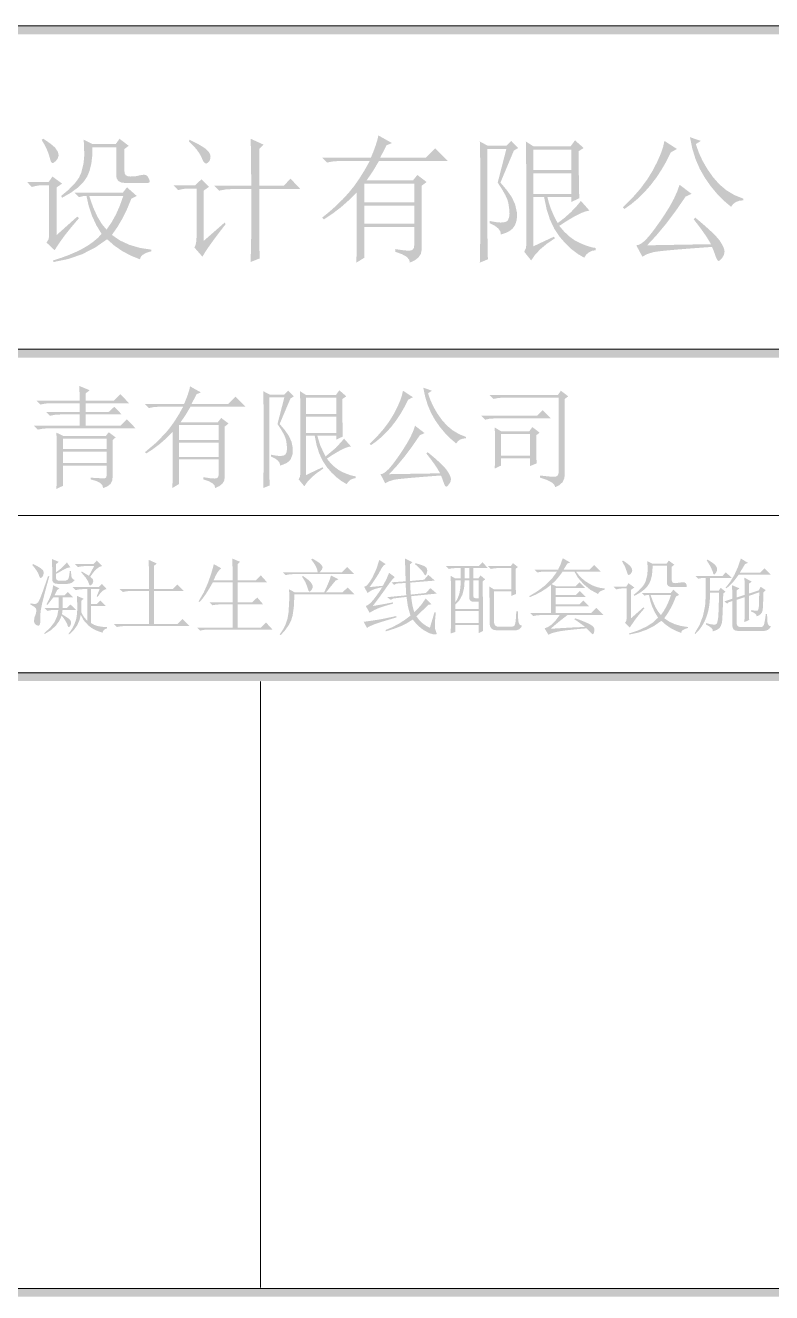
# Model space of a CAD drawing. Header units: millimetres. Extents: x 0 to 383, y 25 to 284.
# Drawn here: x 51.75 to 80.27, y 235.45 to 283.89 of the extents above; entities that cross this region are included whole.
import ezdxf

# ---------------------------------------------------------------- set-up
doc = ezdxf.new("R2010")
doc.units = ezdxf.units.MM

msp = doc.modelspace()

# ---------------------------------------------------------------- hatches: boundary and pattern name
h = msp.add_hatch(color=0)
h.dxf.hatch_style = 2
h.paths.add_polyline_path([(0, 283.548226), (383.109611, 283.548226), (383.109611, 283.886892), (0, 283.886892)])
h = msp.add_hatch(color=0)
h.paths.add_polyline_path([(52.368538, 279.513771), (52.429172, 279.552356), (52.582134, 279.453051), (52.710292, 279.361498), (52.813645, 279.277179), (52.892193, 279.199578), (52.990722, 279.054884), (53.018972, 278.918458), (52.98521, 278.798569), (52.914241, 278.703484), (52.838449, 278.641473), (52.803998, 278.620802), (52.76481, 278.633377), (52.730273, 278.671789), (52.700904, 278.737074), (52.677219, 278.830264), (52.633638, 278.97892), (52.568354, 279.143079), (52.480332, 279.321707)])
h.paths.add_polyline_path([(52.947314, 275.87575), (53.73004, 276.575793), (53.796186, 276.51516), (53.491639, 276.158937), (53.24497, 275.848189), (53.042399, 275.563624), (52.864632, 275.291462), (52.555951, 275.583606), (52.638634, 275.719343), (52.65517, 275.87575), (52.65517, 277.777443), (52.390587, 277.777443), (52.208686, 277.760906), (51.993712, 277.711297), (51.811811, 277.89871), (52.638634, 277.89871), (52.78195, 278.108172), (53.151264, 277.838076), (52.947314, 277.69476)])
h.paths.add_polyline_path([(54.187549, 277.364031), (54.33431, 276.942438), (54.493473, 276.587507), (54.665039, 276.299755), (54.849007, 276.0797), (55.034956, 276.345489), (55.203852, 276.647451), (55.355178, 276.986621), (55.488417, 277.364031)])
h.paths.add_polyline_path([(53.630821, 277.485299), (55.466368, 277.485299), (55.631733, 277.69476), (56.006559, 277.364031), (55.797097, 277.2593), (55.632766, 276.862511), (55.453966, 276.499312), (55.260696, 276.17022), (55.052957, 275.87575), (55.371111, 275.660776), (55.729573, 275.495411), (56.12731, 275.379656), (56.563286, 275.31351), (56.563286, 275.252877), (56.380524, 275.196119), (56.246338, 275.125408), (56.161761, 275.041262), (56.127826, 274.944196), (55.776427, 275.084842), (55.449832, 275.259078), (55.148041, 275.46742), (54.871056, 275.710385), (54.414236, 275.392145), (53.920209, 275.140567), (53.388975, 274.956168), (52.820535, 274.839465), (52.803998, 274.900099), (53.122336, 275.002461), (53.415933, 275.111283), (53.684855, 275.226823), (53.929166, 275.349339), (54.148931, 275.47909), (54.344214, 275.616334), (54.51508, 275.76133), (54.661594, 275.914335), (54.461089, 276.243945), (54.297792, 276.595775), (54.171701, 276.969309), (54.082818, 277.364031), (53.978087, 277.364031), (53.796186, 277.319934)])
h.paths.add_polyline_path([(55.532514, 278.312122), (55.546122, 278.222118), (55.587635, 278.15847), (55.658088, 278.12066), (55.758512, 278.108172), (55.978309, 278.121952), (56.193972, 278.168806), (56.276827, 278.176902), (56.344178, 278.167428), (56.397061, 278.13935), (56.436507, 278.091635), (56.486116, 277.991728), (56.502653, 277.920759), (56.487494, 277.882863), (56.447531, 277.865637), (56.394821, 277.86245), (56.286301, 277.860814), (56.12197, 277.860211), (55.901828, 277.860125), (55.571099, 277.860125), (55.409782, 277.880796), (55.297558, 277.942807), (55.23391, 278.04616), (55.218321, 278.190854), (55.218321, 279.221627), (54.308816, 279.221627), (54.302529, 278.887797), (54.266786, 278.589107), (54.201071, 278.325557), (54.104866, 278.097148), (53.958967, 277.886222), (53.752089, 277.683047), (53.483199, 277.487107), (53.151264, 277.297885), (53.112679, 277.364031), (53.40844, 277.612078), (53.634955, 277.843589), (53.793257, 278.058562), (53.88438, 278.257), (53.971197, 278.615979), (54.000135, 278.929483), (53.978087, 279.513771), (54.308816, 279.348406), (55.201785, 279.348406), (55.345101, 279.552356), (55.697878, 279.28226), (55.532514, 279.160993)])
h = msp.add_hatch(color=0)
h.paths.add_polyline_path([(57.997108, 279.447625), (58.019156, 279.513771), (58.228963, 279.411365), (58.403629, 279.318778), (58.543155, 279.235493), (58.647542, 279.160993), (58.723937, 279.08744), (58.779144, 279.014921), (58.812648, 278.942402), (58.823931, 278.868849), (58.804638, 278.744137), (58.752273, 278.664899), (58.69095, 278.618046), (58.658566, 278.604266), (58.60999, 278.619769), (58.563481, 278.666277), (58.51904, 278.743792), (58.476665, 278.852312), (58.390882, 279.004241), (58.282362, 279.154103), (58.151103, 279.301897)])
h.paths.add_polyline_path([(58.559347, 275.64424), (59.364122, 276.349795), (59.402707, 276.289161), (59.229827, 276.065392), (59.074906, 275.861194), (58.937812, 275.676505), (58.818418, 275.511259), (58.716594, 275.365391), (58.632211, 275.238838), (58.565139, 275.131534), (58.51525, 275.043415), (58.206569, 275.396193), (58.242743, 275.467506), (58.268581, 275.557423), (58.284084, 275.665944), (58.289252, 275.793068), (58.289252, 277.650663), (57.749061, 277.650663), (57.936474, 277.650663), (57.786957, 277.634816), (57.583696, 277.59003), (57.401795, 277.777443), (58.245155, 277.777443), (58.476665, 278.003441), (58.763297, 277.711297), (58.559347, 277.567981)])
h.paths.add_polyline_path([(60.378358, 277.755394), (60.377862, 278.085596), (60.376463, 278.38576), (60.374288, 278.655824), (60.371467, 278.895721), (60.36813, 279.105387), (60.364405, 279.284758), (60.360422, 279.433769), (60.356309, 279.552356), (60.852403, 279.326358), (60.687038, 279.160993), (60.687038, 277.755394), (61.618592, 277.755394), (61.883175, 278.02549), (62.258002, 277.628615), (60.687038, 277.628615), (60.687038, 275.74897), (60.691861, 275.351406), (60.709087, 274.982781), (60.356309, 274.839465), (60.364405, 275.141428), (60.371467, 275.403083), (60.376463, 275.625464), (60.378358, 275.809604), (60.378358, 277.628615), (59.320024, 277.628615), (59.634217, 277.628615), (59.390304, 277.612767), (59.15466, 277.567981), (58.972759, 277.755394)])
h = msp.add_hatch(color=0)
h.paths.add_polyline_path([(64.706059, 277.838076), (64.706059, 277.115984), (66.607752, 277.115984), (66.607752, 277.838076)])
h.paths.add_polyline_path([(64.706059, 276.989205), (64.706059, 276.305698), (66.607752, 276.305698), (66.607752, 276.989205)])
h.paths.add_polyline_path([(65.88566, 275.335559), (66.049043, 275.309807), (66.192273, 275.290773), (66.315866, 275.278973), (66.420339, 275.274925), (66.500782, 275.28638), (66.55952, 275.32109), (66.595522, 275.37957), (66.607752, 275.462339), (66.607752, 276.184431), (64.706059, 276.184431), (64.706059, 275.00483), (64.397378, 274.817417), (64.401254, 274.937069), (64.404613, 275.118346), (64.407455, 275.361376), (64.409781, 275.666288), (64.411589, 276.033212), (64.412881, 276.462278), (64.413657, 276.953613), (64.413915, 277.507347), (64.118326, 277.207452), (63.810334, 276.935461), (63.48994, 276.690343), (63.157144, 276.471062), (63.090998, 276.537208), (63.370223, 276.763465), (63.629811, 276.995406), (63.870796, 277.232515), (64.09421, 277.474274), (64.303069, 277.731451), (64.508311, 278.022734), (64.710452, 278.347089), (64.910009, 278.703484), (63.774505, 278.703484), (63.514056, 278.687637), (63.278411, 278.642851), (63.090998, 278.830264), (64.954106, 278.830264), (65.055478, 279.076071), (65.136696, 279.300175), (65.198277, 279.501541), (65.240738, 279.679135), (65.75888, 279.386991), (65.554931, 279.304309), (65.418505, 279.040415), (65.306884, 278.830264), (67.059748, 278.830264), (67.412526, 279.183042), (67.886571, 278.703484), (65.262786, 278.703484), (65.029898, 278.310743), (64.788741, 277.959344), (66.563655, 277.959344), (66.729019, 278.168806), (67.081797, 277.89871), (66.894384, 277.755394), (66.894384, 275.31351), (66.865617, 275.158481), (66.780007, 275.024122), (66.638585, 274.910434), (66.442387, 274.817417), (66.41431, 274.936272), (66.312852, 275.044793), (66.136979, 275.142978), (65.88566, 275.230828)])
h = msp.add_hatch(color=0)
h.paths.add_polyline_path([(75.511201, 275.478875), (77.953085, 275.522972), (77.824928, 275.736999), (77.671965, 275.966012), (77.494198, 276.210527), (77.291627, 276.471062), (77.35226, 276.537208), (77.533386, 276.385796), (77.696425, 276.245753), (77.841378, 276.117079), (77.968243, 275.999773), (78.077022, 275.893837), (78.167715, 275.799269), (78.24032, 275.71607), (78.294839, 275.64424), (78.371234, 275.519183), (78.426441, 275.408595), (78.459945, 275.312477), (78.471227, 275.230828), (78.447112, 275.112317), (78.377521, 274.993806), (78.29415, 274.906989), (78.239717, 274.87805), (78.194242, 274.915257), (78.140498, 275.026878), (78.06195, 275.249432), (77.99167, 275.418241), (77.522211, 275.384382), (77.106108, 275.353043), (76.743491, 275.324158), (76.434487, 275.297663), (76.179227, 275.273493), (75.97784, 275.251585), (75.830454, 275.231872), (75.7372, 275.214292), (75.502244, 275.139189), (75.3293, 275.043415), (75.09779, 275.478875), (75.18564, 275.495498), (75.283825, 275.54571), (75.392346, 275.630029), (75.511201, 275.74897), (75.645732, 275.905033), (75.801967, 276.108638), (75.98094, 276.359786), (76.183684, 276.658476), (76.37704, 276.968448), (76.535773, 277.261367), (76.660399, 277.536717), (76.751436, 277.793979), (77.208944, 277.446714), (76.982946, 277.341983), (76.602608, 276.791198), (76.230537, 276.296741), (75.866735, 275.859127)])
h.paths.add_polyline_path([(76.17266, 279.469674), (76.652217, 279.160993), (76.420707, 279.034214), (76.244511, 278.683847), (76.05501, 278.356219), (75.85233, 278.051328), (75.636603, 277.769174), (75.407956, 277.509759), (75.16652, 277.273081), (74.912422, 277.05914), (74.645793, 276.867937), (74.58516, 276.928571), (74.941727, 277.286258), (75.250752, 277.640328), (75.512235, 277.991297), (75.726175, 278.339682), (75.896708, 278.670498), (76.027966, 278.968757), (76.11995, 279.234976)])
h.paths.add_polyline_path([(77.561722, 279.469674), (77.374309, 279.348406), (77.483691, 279.028012), (77.629246, 278.711753), (77.809941, 278.399627), (78.024743, 278.091635), (78.270895, 277.810429), (78.54702, 277.578316), (78.85415, 277.394779), (79.193319, 277.2593), (79.193319, 277.198667), (79.03941, 277.183164), (78.908755, 277.136655), (78.80187, 277.05914), (78.719274, 276.95062), (78.439274, 277.188159), (78.178394, 277.453604), (77.937152, 277.74592), (77.716063, 278.064075), (77.519606, 278.408412), (77.35984, 278.780655), (77.236247, 279.181836), (77.148311, 279.61299)])
h = msp.add_hatch(color=0)
h.paths.add_polyline_path([(71.161451, 278.229439), (71.161451, 277.446714), (72.611148, 277.446714), (72.611148, 278.229439)])
h.paths.add_polyline_path([(70.814186, 275.230828), (70.876197, 275.368632), (70.896868, 275.522972), (70.896742, 275.964613), (70.896373, 276.380037), (70.895778, 276.76925), (70.894973, 277.132262), (70.893975, 277.469081), (70.892799, 277.779714), (70.891461, 278.06417), (70.889978, 278.322457), (70.888366, 278.554582), (70.88664, 278.760555), (70.884818, 278.940382), (70.882915, 279.094072), (70.880948, 279.221633), (70.878932, 279.323074), (70.876884, 279.398402), (70.874819, 279.447625), (71.161451, 279.265724), (72.589099, 279.265724), (72.754464, 279.491722), (73.085193, 279.199578), (72.89778, 279.078311), (72.898049, 278.768231), (72.898899, 278.482826), (72.900396, 278.221968), (72.902603, 277.985526), (72.905585, 277.773373), (72.909407, 277.585379), (72.914133, 277.421414), (72.919828, 277.281349), (72.611148, 277.132521), (72.611148, 277.319934), (71.701642, 277.319934), (71.763568, 277.078088), (71.849781, 276.832109), (71.959766, 276.581995), (72.093005, 276.327747), (72.350268, 276.52627), (72.584276, 276.733579), (72.794513, 276.950189), (72.980462, 277.176618), (73.311191, 276.801792), (73.229801, 276.792748), (73.130323, 276.765618), (73.01276, 276.720401), (72.877109, 276.657098), (72.723372, 276.575707), (72.551547, 276.47623), (72.361637, 276.358666), (72.153639, 276.223016), (72.341741, 276.002788), (72.533977, 275.821317), (72.730348, 275.678088), (72.930852, 275.572582), (73.117921, 275.492828), (73.282252, 275.434778), (73.423846, 275.397398), (73.542701, 275.379656), (73.542701, 275.291462), (73.404122, 275.267605), (73.285697, 275.212225), (73.186909, 275.124805), (73.107241, 275.00483), (72.862295, 275.147629), (72.62355, 275.328669), (72.391006, 275.548983), (72.164663, 275.809604), (71.960886, 276.114581), (71.795349, 276.467617), (71.667019, 276.869229), (71.574863, 277.319934), (71.161451, 277.319934), (71.161451, 275.44029), (71.949689, 275.809604), (71.988274, 275.74897), (71.683383, 275.541145), (71.430169, 275.330736), (71.228631, 275.117226), (71.078769, 274.900099)])
h.paths.add_polyline_path([(69.79995, 277.876661), (70.130679, 279.160993), (69.408587, 279.160993), (69.408587, 275.936384), (69.412721, 275.409284), (69.425123, 274.944196), (69.116443, 274.817417), (69.120555, 274.968581), (69.124539, 275.161668), (69.128264, 275.396742), (69.131601, 275.673867), (69.134422, 275.993109), (69.136597, 276.354532), (69.137996, 276.7582), (69.138491, 277.204179), (69.137996, 277.648069), (69.136597, 278.045385), (69.134422, 278.396063), (69.131601, 278.700039), (69.128264, 278.957248), (69.124539, 279.167625), (69.120555, 279.331105), (69.116443, 279.447625), (69.425123, 279.28226), (70.130679, 279.28226), (70.318092, 279.469674), (70.582675, 279.199578), (70.417311, 279.100359), (69.904681, 277.876661), (70.156173, 277.578316), (70.345653, 277.30891), (70.468298, 277.035369), (70.533066, 276.741158), (70.539353, 276.590263), (70.525487, 276.45177), (70.491983, 276.325679), (70.439359, 276.211991), (70.360725, 276.110878), (70.248501, 276.0232), (70.102171, 275.949992), (69.921217, 275.892286), (69.900546, 276.012262), (69.821998, 276.124486), (69.685572, 276.229475), (69.491269, 276.327747), (69.491269, 276.410429), (69.632863, 276.382351), (69.751718, 276.363576), (69.847836, 276.353068), (69.921217, 276.349795), (70.015354, 276.355135), (70.091405, 276.371844), (70.149885, 276.400955), (70.191313, 276.443502), (70.236099, 276.554434), (70.251946, 276.702573), (70.240233, 276.871383), (70.207849, 277.093936), (70.166594, 277.235615), (70.084515, 277.412952), (69.962128, 277.626461)])
h.paths.add_polyline_path([(71.161451, 279.138944), (71.161451, 278.356219), (72.611148, 278.356219), (72.611148, 279.138944)])
h = msp.add_hatch(color=0)
h.dxf.hatch_style = 2
h.paths.add_polyline_path([(0.338667, 271.186892), (102.877056, 271.186892), (102.877056, 271.525559), (0.338667, 271.525559)])
h = msp.add_hatch(color=0)
h.paths.add_polyline_path([(53.18103, 267.590543), (53.18103, 267.160595), (54.851212, 267.160595), (54.851212, 267.590543)])
h.paths.add_polyline_path([(53.809415, 270.104085), (54.20629, 269.93872), (54.057462, 269.822965), (54.057462, 269.541845), (55.132332, 269.541845), (55.380378, 269.789892), (55.711108, 269.442627), (54.057462, 269.442627), (54.057462, 269.111898), (54.933894, 269.111898), (55.148868, 269.310335), (55.429988, 269.012679), (54.057462, 269.012679), (54.057462, 268.582731), (55.380378, 268.582731), (55.628425, 268.830778), (55.959155, 268.483512), (52.61879, 268.483512), (52.412084, 268.47111), (52.221915, 268.433903), (52.073087, 268.582731), (53.825951, 268.582731), (53.825951, 269.012679), (53.081811, 269.012679), (52.875105, 269.000276), (52.684936, 268.963069), (52.536108, 269.111898), (53.825951, 269.111898), (53.825951, 269.442627), (52.718009, 269.442627), (52.511303, 269.430224), (52.321134, 269.393017), (52.172306, 269.541845), (53.825951, 269.541845)])
h.paths.add_polyline_path([(52.932983, 268.318148), (53.214102, 268.185856), (54.818139, 268.185856), (54.933894, 268.334684), (55.198477, 268.136247), (55.082722, 268.037028), (55.082722, 266.631429), (55.066186, 266.480534), (55.00004, 266.358577), (54.884285, 266.26556), (54.71892, 266.201481), (54.688948, 266.308968), (54.599031, 266.399918), (54.449169, 266.474332), (54.239363, 266.53221), (54.239363, 266.598356), (54.453303, 266.584834), (54.615567, 266.576996), (54.726155, 266.574326), (54.785066, 266.576307), (54.834675, 266.605935), (54.851212, 266.681038), (54.851212, 267.061377), (53.18103, 267.061377), (53.18103, 266.284163), (52.932983, 266.168408), (52.940217, 266.372099), (52.945385, 266.619715), (52.948486, 266.911773), (52.949519, 267.24879), (52.948486, 267.585634), (52.945385, 267.876486), (52.940217, 268.12083)])
h.paths.add_polyline_path([(53.18103, 268.086637), (53.18103, 267.689762), (54.851212, 267.689762), (54.851212, 268.086637)])
h = msp.add_hatch(color=0)
h.paths.add_polyline_path([(57.6128, 268.615804), (57.6128, 268.037028), (59.134155, 268.037028), (59.134155, 268.615804)])
h.paths.add_polyline_path([(57.6128, 267.937809), (57.6128, 267.392106), (59.134155, 267.392106), (59.134155, 267.937809)])
h.paths.add_polyline_path([(58.555378, 266.614892), (58.803425, 266.577685), (58.985326, 266.565283), (59.050439, 266.574585), (59.096947, 266.60249), (59.124853, 266.648999), (59.134155, 266.714111), (59.134155, 267.292887), (57.6128, 267.292887), (57.6128, 266.350309), (57.364753, 266.201481), (57.368629, 266.296566), (57.371988, 266.44126), (57.37483, 266.635563), (57.377156, 266.879476), (57.378964, 267.172998), (57.380256, 267.516129), (57.381032, 267.90887), (57.38129, 268.35122), (57.144612, 268.113509), (56.897599, 267.896468), (56.64025, 267.700097), (56.372566, 267.524398), (56.322957, 267.574007), (56.753594, 267.942632), (57.122219, 268.32366), (57.290598, 268.531313), (57.456393, 268.765321), (57.619088, 269.025167), (57.778165, 269.310335), (56.86866, 269.310335), (56.661954, 269.297933), (56.471785, 269.260726), (56.322957, 269.409554), (57.811238, 269.409554), (57.89392, 269.606958), (57.960066, 269.785758), (58.009675, 269.945955), (58.042748, 270.087549), (58.45616, 269.856038), (58.290795, 269.789892), (58.183308, 269.579053), (58.092358, 269.409554), (59.497957, 269.409554), (59.779076, 269.690674), (60.159415, 269.310335), (58.059285, 269.310335), (57.87325, 268.996142), (57.678946, 268.715023), (59.101082, 268.715023), (59.233373, 268.880387), (59.514493, 268.665413), (59.365665, 268.549658), (59.365665, 266.598356), (59.342927, 266.474332), (59.274714, 266.366845), (59.161026, 266.275895), (59.001863, 266.201481), (58.980159, 266.296566), (58.89851, 266.383382), (58.756917, 266.46193), (58.555378, 266.53221)])
h = msp.add_hatch(color=0)
h.paths.add_polyline_path([(62.474519, 268.929997), (62.474519, 268.301611), (63.632071, 268.301611), (63.632071, 268.929997)])
h.paths.add_polyline_path([(62.193399, 266.53221), (62.243009, 266.639697), (62.259545, 266.76372), (62.259481, 267.117058), (62.259287, 267.449467), (62.258964, 267.760946), (62.258512, 268.051497), (62.25793, 268.321119), (62.25722, 268.569812), (62.25638, 268.797576), (62.255411, 269.004411), (62.254313, 269.190317), (62.253086, 269.355294), (62.251729, 269.499342), (62.250243, 269.622461), (62.248628, 269.724651), (62.246884, 269.805912), (62.245011, 269.866244), (62.243009, 269.905648), (62.474519, 269.756819), (63.615535, 269.756819), (63.747826, 269.93872), (64.01241, 269.70721), (63.863582, 269.607991), (63.864615, 269.133602), (63.867716, 268.735693), (63.872883, 268.414266), (63.880118, 268.169319), (63.632071, 268.053564), (63.632071, 268.202392), (62.904467, 268.202392), (63.024356, 267.813786), (63.21866, 267.408642), (63.611401, 267.735237), (63.929727, 268.086637), (64.194311, 267.788981), (64.129198, 267.781746), (64.049617, 267.760042), (63.955566, 267.723869), (63.847045, 267.673226), (63.724055, 267.608113), (63.586596, 267.528532), (63.434667, 267.434481), (63.268269, 267.32596), (63.418217, 267.150346), (63.570748, 267.004188), (63.726381, 266.888002), (63.88563, 266.802306), (64.037473, 266.740208), (64.170195, 266.69413), (64.28328, 266.663554), (64.376212, 266.647965), (64.376212, 266.581819), (64.267691, 266.561149), (64.17364, 266.515674), (64.094058, 266.445394), (64.028946, 266.350309), (63.832662, 266.465031), (63.641028, 266.610758), (63.454563, 266.787492), (63.273781, 266.995231), (63.111431, 267.23811), (62.97957, 267.520263), (62.877681, 267.841691), (62.805248, 268.202392), (62.474519, 268.202392), (62.474519, 266.697575), (63.102905, 266.995231), (63.135977, 266.945622), (62.892065, 266.779223), (62.689493, 266.610758), (62.528263, 266.440226), (62.408373, 266.267627)])
h.paths.add_polyline_path([(61.383113, 268.648877), (61.647696, 269.674137), (61.06892, 269.674137), (61.06892, 267.09445), (61.073054, 266.67277), (61.085457, 266.3007), (60.83741, 266.201481), (60.841285, 266.321639), (60.844644, 266.475452), (60.847487, 266.662984), (60.849812, 266.884299), (60.851621, 267.139462), (60.852913, 267.428538), (60.853688, 267.751591), (60.853946, 268.108686), (60.853688, 268.464209), (60.852913, 268.78246), (60.851621, 269.063376), (60.849812, 269.30689), (60.847487, 269.512939), (60.844644, 269.681458), (60.841285, 269.812382), (60.83741, 269.905648), (61.085457, 269.773356), (61.647696, 269.773356), (61.796524, 269.922184), (62.011498, 269.70721), (61.879207, 269.624528), (61.465795, 268.648877), (61.669056, 268.409787), (61.818573, 268.191368), (61.917792, 267.975705), (61.967401, 267.739372), (61.962578, 267.50855), (61.895743, 267.314936), (61.832698, 267.234234), (61.742781, 267.165419), (61.625992, 267.107972), (61.482332, 267.061377), (61.466829, 267.157495), (61.403783, 267.247412), (61.293196, 267.331128), (61.135066, 267.408642), (61.135066, 267.474788), (61.345906, 267.437581), (61.482332, 267.425179), (61.618757, 267.442404), (61.697306, 267.496837), (61.734513, 267.587098), (61.746915, 267.706299), (61.738647, 267.842724), (61.713842, 268.020491), (61.680769, 268.134179), (61.614623, 268.276806), (61.515405, 268.448372)])
h.paths.add_polyline_path([(62.474519, 269.657601), (62.474519, 269.029215), (63.632071, 269.029215), (63.632071, 269.657601)])
h = msp.add_hatch(color=0)
h.paths.add_polyline_path([(65.649519, 266.730648), (67.600821, 266.76372), (67.499535, 266.935286), (67.377579, 267.119254), (67.234952, 267.315625), (67.071655, 267.524398), (67.121264, 267.574007), (67.397302, 267.34353), (67.613913, 267.148193), (67.771612, 266.987996), (67.870917, 266.862939), (67.932842, 266.761653), (67.977715, 266.67277), (68.005017, 266.596289), (68.014233, 266.53221), (67.994251, 266.436436), (67.937062, 266.344797), (67.874362, 266.275206), (67.832332, 266.25109), (67.795125, 266.280029), (67.749649, 266.366845), (67.687638, 266.544612), (67.633894, 266.681038), (67.258465, 266.653133), (66.925927, 266.627295), (66.636281, 266.603524), (66.389526, 266.581819), (66.185662, 266.562182), (66.02469, 266.544612), (65.906609, 266.529109), (65.83142, 266.515674), (65.641251, 266.457796), (65.500691, 266.383382), (65.31879, 266.730648), (65.38907, 266.744083), (65.467618, 266.784391), (65.554434, 266.85157), (65.649519, 266.945622), (65.757092, 267.071712), (65.881719, 267.23501), (66.023915, 267.435514), (66.184198, 267.673226), (66.340175, 267.922306), (66.468763, 268.156917), (66.569446, 268.377059), (66.641707, 268.582731), (67.005509, 268.301611), (66.823608, 268.218929), (66.520784, 267.778646), (66.224161, 267.383838), (65.933739, 267.034505)])
h.paths.add_polyline_path([(66.178686, 269.922184), (66.559024, 269.674137), (66.377123, 269.574918), (66.23553, 269.294574), (66.083601, 269.032316), (65.921337, 268.788145), (65.748738, 268.56206), (65.565803, 268.354063), (65.372533, 268.164152), (65.168928, 267.992328), (64.954988, 267.83859), (64.905378, 267.8882), (65.191752, 268.175607), (65.439368, 268.459396), (65.648744, 268.740086), (65.820396, 269.018191), (65.957769, 269.282688), (66.06362, 269.521864), (66.137431, 269.735201)])
h.paths.add_polyline_path([(67.286628, 269.922184), (67.1378, 269.822965), (67.225736, 269.56777), (67.341061, 269.315158), (67.484291, 269.065647), (67.655943, 268.819753), (67.854294, 268.595392), (68.076933, 268.409787), (68.323344, 268.262423), (68.593009, 268.152783), (68.593009, 268.103174), (68.470019, 268.090771), (68.365632, 268.053564), (68.27985, 267.991553), (68.21267, 267.904736), (67.988481, 268.096972), (67.779277, 268.309879), (67.585577, 268.543457), (67.407896, 268.797705), (67.25278, 269.073657), (67.126087, 269.372347), (67.027299, 269.693774), (66.955899, 270.037939)])
h = msp.add_hatch(color=0)
h.paths.add_polyline_path([(69.485977, 269.756819), (72.098738, 269.756819), (72.214493, 269.922184), (72.495613, 269.70721), (72.363321, 269.607991), (72.363321, 266.747184), (72.346785, 266.572518), (72.280639, 266.428857), (72.164884, 266.316203), (71.999519, 266.234554), (71.963346, 266.331706), (71.854825, 266.424723), (71.673958, 266.513607), (71.420743, 266.598356), (71.420743, 266.681038), (71.603764, 266.659334), (71.756295, 266.643831), (71.878855, 266.634529), (71.971958, 266.631429), (72.041119, 266.643831), (72.091159, 266.681038), (72.121562, 266.74305), (72.131811, 266.829866), (72.131811, 269.657601), (70.031681, 269.657601), (69.824975, 269.645198), (69.634806, 269.607991)])
h.paths.add_polyline_path([(69.171785, 268.963069), (71.304988, 268.963069), (71.519962, 269.178043), (71.834155, 268.863851), (69.700951, 268.863851), (69.490112, 268.851448), (69.320613, 268.814241)])
h.paths.add_polyline_path([(69.932462, 268.268538), (69.932462, 267.441715), (71.040405, 267.441715), (71.040405, 268.268538)])
h.paths.add_polyline_path([(71.271915, 267.524398), (71.288451, 267.144059), (71.040405, 267.04484), (71.040405, 267.342497), (69.932462, 267.342497), (69.932462, 267.061377), (69.684415, 266.945622), (69.69165, 267.072746), (69.696817, 267.239144), (69.699918, 267.444816), (69.700951, 267.689762), (69.699918, 267.939876), (69.696817, 268.161051), (69.69165, 268.353288), (69.684415, 268.516585), (69.932462, 268.367757), (71.007332, 268.367757), (71.123087, 268.533122), (71.404207, 268.318148), (71.271915, 268.218929)])
h = msp.add_hatch(color=0)
h.dxf.hatch_style = 2
h.paths.add_polyline_path([(0.338667, 265.133226), (102.538389, 265.133226), (102.538389, 265.175559), (0.338667, 265.175559)])
h = msp.add_hatch(color=0)
h.dxf.hatch_style = 2
h.paths.add_polyline_path([(71.205064, 263.082705), (72.109057, 263.082705), (72.201385, 263.277697), (72.285445, 263.518165), (72.566565, 263.358312), (72.456322, 263.308703), (72.318518, 263.082705), (73.310706, 263.082705), (73.487095, 263.259094), (73.735142, 263.011047), (72.792564, 263.011047), (72.89807, 262.873588), (73.016495, 262.750598), (73.148356, 262.642077), (73.294169, 262.548026), (73.442911, 262.471545), (73.591137, 262.415734), (73.738328, 262.380594), (73.88397, 262.366125), (73.88397, 262.316516), (73.794053, 262.290677), (73.722739, 262.254504), (73.670029, 262.207995), (73.635923, 262.151151), (73.341023, 262.312382), (73.079195, 262.53149), (72.868356, 262.771268), (72.73193, 263.011047), (72.285445, 263.011047), (72.172619, 262.856965), (72.064959, 262.725104), (71.961434, 262.614947), (71.86101, 262.525977), (72.037399, 262.448807), (72.781539, 262.448807), (72.930367, 262.597635), (73.150853, 262.377149), (72.009838, 262.377149), (72.009838, 262.118078), (72.792564, 262.118078), (72.941392, 262.266906), (73.161878, 262.040908), (72.009838, 262.040908), (72.009838, 261.754276), (72.930367, 261.754276), (73.079195, 261.903104), (73.299682, 261.682618), (72.009838, 261.682618), (72.009838, 261.423547), (73.376852, 261.423547), (73.575289, 261.621984), (73.845385, 261.346377), (72.467347, 261.346377), (72.147642, 261.09833), (71.976765, 260.954325), (71.822425, 260.822722), (72.074369, 260.838225), (72.301121, 260.851661), (72.502809, 260.86303), (72.679564, 260.872332), (72.831515, 260.879566), (72.958789, 260.884734), (73.061518, 260.887835), (73.139829, 260.888868), (73.079971, 260.938477), (72.99169, 261.004623), (72.875504, 261.087306), (72.73193, 261.186524), (72.753978, 261.225109), (72.958789, 261.152935), (73.127427, 261.085928), (73.260924, 261.025122), (73.360315, 260.97155), (73.430681, 260.920735), (73.47676, 260.866819), (73.499066, 260.80877), (73.498119, 260.745552), (73.469869, 260.646333), (73.437485, 260.61326), (73.387876, 260.640821), (73.300371, 260.731772), (73.200463, 260.839259), (72.906855, 260.814368), (72.645802, 260.78896), (72.41679, 260.762519), (72.2193, 260.734528), (72.052902, 260.703608), (71.917509, 260.669071), (71.813123, 260.631433), (71.739742, 260.591212), (71.590914, 260.839259), (71.717694, 260.886112), (71.86101, 260.982575), (72.011216, 261.135537), (72.16969, 261.346377), (71.45311, 261.346377), (71.296014, 261.335352), (71.155454, 261.307792), (71.045211, 261.423547), (71.838961, 261.423547), (71.838961, 262.498417), (71.658094, 262.363197), (71.462757, 262.239345), (71.25295, 262.127897), (71.028675, 262.029884), (71.006626, 262.068469), (71.345623, 262.275174), (71.635011, 262.498417), (71.875479, 262.742329), (72.070472, 263.011047), (71.612963, 263.011047), (71.455866, 263.000023), (71.315307, 262.972462)])
h = msp.add_hatch(color=0)
h.paths.add_polyline_path([(52.772425, 262.746464), (52.772425, 263.12129), (52.76898, 263.341087), (52.7614, 263.490604), (53.020472, 263.380361), (52.921253, 263.292167), (52.921253, 262.983486), (53.010825, 263.048943), (53.108666, 263.126802), (53.213397, 263.226021), (53.334664, 263.358312), (53.466956, 263.170899), (53.364292, 263.153674), (53.207885, 263.082705), (53.041831, 262.986242), (52.921253, 262.922852), (52.921253, 262.796073), (52.924353, 262.731994), (52.950192, 262.688586), (52.998767, 262.665848), (53.070081, 262.663781), (53.296079, 262.663781), (53.374627, 262.704433), (53.411834, 262.790561), (53.428371, 262.901493), (53.444907, 263.033095), (53.494517, 263.033095), (53.49934, 262.875999), (53.516565, 262.785049), (53.557906, 262.727171), (53.63232, 262.68583), (53.57651, 262.620718), (53.508297, 262.574209), (53.427682, 262.546303), (53.334664, 262.537002), (52.987399, 262.537002), (52.887146, 262.549576), (52.8179, 262.587989), (52.779659, 262.653274)])
h.paths.add_polyline_path([(54.227633, 262.812609), (54.322718, 262.722348), (54.343388, 262.63622), (54.319273, 262.558361), (54.282755, 262.509441), (54.244858, 262.484636), (54.227633, 262.476368), (54.19456, 262.493594), (54.178024, 262.548026), (54.127725, 262.661025), (54.056756, 262.774024), (53.880367, 262.983486), (53.902416, 263.011047), (54.178024, 262.845682), (54.376461, 263.220509), (54.051244, 263.220509), (53.894148, 263.209484), (53.753588, 263.181924), (53.643345, 263.292167), (54.3489, 263.292167), (54.47568, 263.42997), (54.685142, 263.220509), (54.581875, 263.189331), (54.470857, 263.111644), (54.352604, 262.986414)])
h.paths.add_polyline_path([(53.466956, 261.754276), (53.68193, 261.544814), (53.1693, 261.544814), (53.147251, 261.373937), (53.266968, 261.303744), (53.360847, 261.242335), (53.427854, 261.190228), (53.466956, 261.147939), (53.496584, 261.073525), (53.489005, 260.999111), (53.460066, 260.933654), (53.422859, 260.888868), (53.402274, 260.882839), (53.382207, 260.898514), (53.363172, 260.936927), (53.345689, 260.999111), (53.267829, 261.14725), (53.136227, 261.324328), (53.045965, 261.127269), (52.910228, 260.938477), (52.723504, 260.768979), (52.491305, 260.624285), (52.463744, 260.651845), (52.69112, 260.855795), (52.860619, 261.076281), (52.963972, 261.308481), (53.009447, 261.544814), (52.88818, 261.544814), (52.731084, 261.53379), (52.590524, 261.506229), (52.474768, 261.621984), (53.020472, 261.621984), (53.020472, 262.029884), (52.822034, 262.029884), (52.590524, 261.732227), (52.551939, 261.754276), (52.649004, 261.936263), (52.724882, 262.118767), (52.779056, 262.302305), (52.81101, 262.487392), (53.048032, 262.366125), (52.959838, 262.299979), (52.860619, 262.101542), (53.24647, 262.101542), (53.367737, 262.228321), (53.566175, 262.029884), (53.1693, 262.029884), (53.1693, 261.621984), (53.334664, 261.621984)])
h.paths.add_polyline_path([(52.006235, 263.270118), (52.04482, 263.292167), (52.218539, 263.208451), (52.343166, 263.130936), (52.419216, 263.059623), (52.447208, 262.99451), (52.437561, 262.887712), (52.40311, 262.818122), (52.358324, 262.776091), (52.32594, 262.763), (52.293556, 262.789183), (52.265307, 262.873243), (52.230253, 262.953858), (52.175045, 263.046876), (52.1002, 263.152296)])
h.paths.add_polyline_path([(51.945602, 261.792861), (52.047577, 261.775636), (52.116478, 261.770812), (52.170222, 261.784593), (52.232234, 261.831446), (52.252646, 261.859857), (52.28081, 261.916109), (52.316725, 262.000137), (52.360391, 262.111877), (52.411809, 262.251263), (52.470979, 262.418232), (52.5379, 262.612718), (52.612572, 262.834658), (52.662182, 262.823634), (52.586465, 262.554152), (52.520502, 262.312123), (52.464229, 262.097612), (52.41758, 261.910683), (52.380491, 261.751402), (52.352898, 261.619831), (52.334736, 261.516037), (52.32594, 261.440083), (52.316294, 261.216841), (52.314916, 261.059745), (52.303461, 261.002901), (52.285288, 260.96466), (52.259881, 260.945023), (52.226722, 260.94399), (52.161265, 260.968794), (52.116478, 261.010135), (52.086851, 261.063879), (52.077893, 261.125891), (52.09443, 261.25267), (52.144039, 261.384962), (52.159198, 261.454553), (52.166088, 261.544814), (52.150757, 261.594596), (52.105454, 261.645411), (52.031212, 261.698293), (51.929065, 261.754276)])
h.paths.add_polyline_path([(53.395298, 260.624285), (53.524144, 260.809631), (53.615784, 260.982575), (53.677107, 261.147939), (53.709491, 261.296767), (53.724649, 261.444906), (53.731539, 261.621984), (53.727405, 261.825934), (53.715003, 262.079493), (53.979586, 261.96925), (53.880367, 261.89208), (53.880367, 261.45662), (53.971318, 261.291255), (54.111878, 261.125891), (54.111878, 262.338564), (53.96305, 262.338564), (53.805953, 262.32754), (53.665393, 262.299979), (53.55515, 262.415734), (54.558362, 262.415734), (54.674117, 262.537002), (54.856018, 262.338564), (54.778504, 262.319961), (54.694788, 262.26415), (54.604871, 262.171133), (54.508753, 262.040908), (54.47568, 262.068469), (54.585923, 262.338564), (54.260706, 262.338564), (54.260706, 261.770812), (54.486704, 261.770812), (54.607972, 261.903104), (54.822945, 261.693642), (54.260706, 261.693642), (54.260706, 261.037696), (54.385418, 260.967416), (54.530801, 260.921941), (54.691343, 260.897136), (54.872555, 260.888868), (54.872555, 260.839259), (54.805462, 260.816521), (54.753355, 260.781381), (54.71675, 260.733839), (54.696166, 260.673894), (54.535022, 260.725484), (54.390931, 260.78896), (54.264409, 260.863805), (54.155975, 260.949502), (53.978897, 261.143116), (53.863831, 261.357401), (53.811121, 261.137087), (53.719137, 260.938477), (53.587879, 260.760538), (53.417347, 260.602236)])
h = msp.add_hatch(color=0)
h.dxf.hatch_style = 2
h.paths.add_polyline_path([(56.471079, 262.884267), (56.467634, 263.139893), (56.460055, 263.457531), (56.768735, 263.319727), (56.658492, 263.220509), (56.658492, 262.338564), (57.375072, 262.338564), (57.551461, 262.514953), (57.799508, 262.266906), (56.658492, 262.266906), (56.658492, 260.999111), (57.551461, 260.999111), (57.749899, 261.197549), (58.019994, 260.927453), (55.539525, 260.927453), (55.382429, 260.916429), (55.241869, 260.888868), (55.131626, 260.999111), (56.471079, 260.999111), (56.471079, 262.266906), (55.765524, 262.266906), (55.608427, 262.255882), (55.467867, 262.228321), (55.352112, 262.338564), (56.471079, 262.338564)])
h = msp.add_hatch(color=0)
h.dxf.hatch_style = 2
h.paths.add_polyline_path([(58.951548, 263.292167), (59.23818, 263.132314), (59.169967, 263.079432), (59.09762, 262.986242), (59.021139, 262.851711), (58.940524, 262.674806), (59.668128, 262.674806), (59.66718, 262.938183), (59.664683, 263.165387), (59.661151, 263.355384), (59.657103, 263.507141), (59.95476, 263.380361), (59.855541, 263.292167), (59.855541, 262.674806), (60.561097, 262.674806), (60.74851, 262.862219), (60.985532, 262.597635), (59.855541, 262.597635), (59.855541, 261.831446), (60.412268, 261.831446), (60.610706, 262.018859), (60.836704, 261.754276), (59.855541, 261.754276), (59.855541, 260.861307), (60.74851, 260.861307), (60.946947, 261.059745), (61.194994, 260.789649), (58.72555, 260.789649), (58.568453, 260.780692), (58.427893, 260.751064), (58.31765, 260.861307), (59.668128, 260.861307), (59.668128, 261.754276), (59.199595, 261.754276), (59.042498, 261.746008), (58.901939, 261.721203), (58.791695, 261.831446), (59.668128, 261.831446), (59.668128, 262.597635), (58.912963, 262.597635), (58.772489, 262.351742), (58.6408, 262.143572), (58.518413, 261.973642), (58.405845, 261.84247), (58.36726, 261.870031), (58.560874, 262.204206), (58.72555, 262.575587), (58.855085, 262.946279)])
h = msp.add_hatch(color=0)
h.paths.add_polyline_path([(62.324985, 262.812609), (62.347034, 262.845682), (62.459689, 262.768082), (62.549606, 262.700299), (62.616785, 262.641819), (62.661227, 262.592123), (62.713592, 262.504618), (62.732885, 262.437783), (62.720482, 262.371637), (62.683275, 262.305491), (62.639178, 262.255882), (62.611617, 262.239345), (62.570965, 262.276553), (62.534447, 262.388174), (62.456588, 262.592123)])
h.paths.add_polyline_path([(63.427416, 262.862219), (63.714048, 262.713391), (63.603805, 262.663781), (63.537659, 262.583166), (63.454977, 262.48188), (63.355758, 262.359924), (63.240003, 262.217297), (63.8739, 262.217297), (64.061314, 262.399198), (64.320385, 262.140127), (62.027329, 262.140127), (62.014927, 261.711557), (61.961183, 261.324328), (61.904425, 261.141307), (61.80891, 260.955703), (61.675154, 260.766998), (61.503675, 260.574675), (61.470602, 260.61326), (61.60298, 260.807822), (61.702801, 261.012202), (61.770583, 261.227952), (61.806843, 261.45662), (61.832337, 261.910683), (61.828892, 262.32754), (62.038353, 262.217297), (63.168345, 262.217297), (63.26541, 262.425036), (63.341289, 262.60177), (63.395463, 262.747497)])
h.paths.add_polyline_path([(61.580845, 262.983486), (62.920298, 262.983486), (62.898594, 263.091059), (62.850018, 263.207417), (62.77457, 263.333077), (62.672251, 263.468556), (62.710836, 263.507141), (62.827539, 263.440995), (62.920987, 263.383117), (62.990664, 263.333508), (63.036053, 263.292167), (63.088419, 263.225332), (63.107711, 263.170899), (63.078772, 263.07926), (62.991956, 262.983486), (63.851852, 262.983486), (64.050289, 263.181924), (64.320385, 262.911828), (61.988744, 262.911828), (61.831648, 262.900804), (61.691088, 262.873243)])
h = msp.add_hatch(color=0)
h.paths.add_polyline_path([(66.453588, 262.586611), (66.4591, 262.384729), (66.481149, 262.129102), (67.059925, 262.189736), (67.225289, 262.377149), (67.473336, 262.167687), (66.492173, 262.068469), (66.512671, 261.884501), (66.540404, 261.721203), (66.574338, 261.578576), (66.61344, 261.45662), (66.858042, 261.710179), (67.0489, 261.980274), (67.274899, 261.754276), (67.159143, 261.743252), (66.69061, 261.296767), (66.804126, 261.151987), (66.929011, 261.031495), (67.064231, 260.934774), (67.208753, 260.861307), (67.385142, 261.45662), (67.434751, 261.445595), (67.409946, 261.181701), (67.401678, 260.97155), (67.410635, 260.806186), (67.4568, 260.673894), (67.473336, 260.640821), (67.440263, 260.607748), (67.341044, 260.607748), (67.188082, 260.653224), (66.993779, 260.756576), (66.885344, 260.83211), (66.77536, 260.926764), (66.664342, 261.041055), (66.552807, 261.1755), (66.328875, 261.036318), (66.10081, 260.921941), (65.840361, 260.822722), (65.522034, 260.723503), (65.51101, 260.773113), (65.769306, 260.882495), (66.014683, 261.011513), (66.246624, 261.159136), (66.464612, 261.324328), (66.369528, 261.668149), (66.315784, 262.040908), (65.808666, 261.980274), (65.709447, 261.930665), (65.571643, 262.029884), (66.30476, 262.101542), (66.291668, 262.307558), (66.282711, 262.575587), (65.918909, 262.548026), (65.847251, 262.498417), (65.737008, 262.597635), (66.282711, 262.63622), (66.25515, 263.507141), (66.541782, 263.369337), (66.442564, 263.281142), (66.443942, 262.991065), (66.453588, 262.647245), (66.988267, 262.696854), (67.148119, 262.884267), (67.396166, 262.663781)])
h.paths.add_polyline_path([(66.641001, 263.292167), (66.652025, 263.330752), (66.821352, 263.282348), (66.948304, 263.237045), (67.031847, 263.195876), (67.070949, 263.159875), (67.09851, 263.097863), (67.109534, 263.04412), (67.081973, 262.922852), (67.057858, 262.875999), (67.037876, 262.862219), (67.003425, 262.887023), (66.960706, 262.961437), (66.909202, 263.031717), (66.838061, 263.110266), (66.748316, 263.197082)])
h.paths.add_polyline_path([(65.273987, 263.457531), (65.522034, 263.292167), (65.471477, 263.264261), (65.41937, 263.213618), (65.36623, 263.140238), (65.312572, 263.04412), (65.244187, 262.92113), (65.154098, 262.775402), (65.041271, 262.606937), (64.904673, 262.415734), (65.411791, 262.465344), (65.544772, 262.713391), (65.648814, 262.961437), (65.8693, 262.796073), (65.81969, 262.754818), (65.753544, 262.681007), (65.670862, 262.575156), (65.571643, 262.437783), (65.456922, 262.273452), (65.327731, 262.094651), (65.18407, 261.901382), (65.02594, 261.693642), (65.139542, 261.711298), (65.306371, 261.739807), (65.52591, 261.779684), (65.797642, 261.831446), (65.797642, 261.781837), (65.637531, 261.737481), (65.49654, 261.695709), (65.375187, 261.657038), (65.273987, 261.621984), (65.08933, 261.54068), (64.904673, 261.434571), (64.755845, 261.693642), (64.825091, 261.722581), (64.900539, 261.776325), (64.982188, 261.854873), (65.070037, 261.958226), (65.240225, 262.18698), (65.389742, 262.415734), (65.10311, 262.344076), (64.959105, 262.281376), (64.827503, 262.189736), (64.695211, 262.426759), (64.764458, 262.455525), (64.839905, 262.524599), (64.921554, 262.632948), (65.009404, 262.779536), (65.1665, 263.1144)])
h.paths.add_polyline_path([(64.678675, 261.087306), (64.990111, 261.132781), (65.235402, 261.169988), (65.358478, 261.19152), (65.513077, 261.222353), (65.699715, 261.261455), (65.918909, 261.307792), (65.935445, 261.258182), (65.673101, 261.180582), (65.448998, 261.112799), (65.264169, 261.054319), (65.119647, 261.004623), (65.003892, 260.958803), (64.912941, 260.919185), (64.846795, 260.8837), (64.805454, 260.850283)])
h = msp.add_hatch(color=0)
h.paths.add_polyline_path([(70.482972, 263.110266), (70.484005, 262.808475), (70.487106, 262.548026), (70.492273, 262.328918), (70.499508, 262.151151), (70.323119, 262.079493), (70.323119, 262.25037), (69.656149, 262.25037), (69.656149, 261.109354), (69.668551, 261.013064), (69.705758, 260.946746), (69.76777, 260.909366), (69.854586, 260.899892), (70.35068, 260.899892), (70.429917, 260.92952), (70.471947, 261.02116), (70.483402, 261.097555), (70.493307, 261.202372), (70.502178, 261.335094), (70.510532, 261.495205), (70.571166, 261.495205), (70.575989, 261.263694), (70.593215, 261.09833), (70.610871, 261.035371), (70.639379, 260.987398), (70.679256, 260.954928), (70.731018, 260.938477), (70.682443, 260.858982), (70.619397, 260.802741), (70.541883, 260.770271), (70.449899, 260.762089), (69.804977, 260.762089), (69.661316, 260.774491), (69.561064, 260.828234), (69.50422, 260.923319), (69.490784, 261.059745), (69.490536, 261.319946), (69.489837, 261.554891), (69.488749, 261.764644), (69.487339, 261.949268), (69.48567, 262.10883), (69.483808, 262.243393), (69.481816, 262.353023), (69.47976, 262.437783), (69.656149, 262.32754), (70.323119, 262.32754), (70.323119, 263.143339), (69.83805, 263.143339), (69.680953, 263.13507), (69.540393, 263.110266), (69.43015, 263.220509), (70.30107, 263.220509), (70.383753, 263.330752), (70.571166, 263.181924)])
h.paths.add_polyline_path([(69.231713, 262.63622), (69.231734, 262.27553), (69.231885, 261.950044), (69.232294, 261.659827), (69.233091, 261.404943), (69.234404, 261.185458), (69.236364, 261.001437), (69.239098, 260.852942), (69.242737, 260.74004), (69.07186, 260.651845), (69.07186, 260.960526), (68.178892, 260.960526), (68.178892, 260.701455), (68.002503, 260.640821), (68.009737, 260.853986), (68.014905, 261.105909), (68.018006, 261.398139), (68.019039, 261.732227), (68.018006, 262.06511), (68.014905, 262.361302), (68.009737, 262.62132), (68.002503, 262.845682), (68.178892, 262.746464), (68.388353, 262.746464), (68.388353, 263.143339), (68.228501, 263.143339), (68.071405, 263.13507), (67.930845, 263.110266), (67.820602, 263.220509), (69.07186, 263.220509), (69.220689, 263.369337), (69.419126, 263.143339), (68.862399, 263.143339), (68.862399, 262.746464), (69.060836, 262.746464), (69.143518, 262.862219), (69.319907, 262.713391)])
h.paths.add_polyline_path([(68.537182, 263.143339), (68.537182, 262.746464), (68.71357, 262.746464), (68.71357, 263.143339)])
h.paths.add_polyline_path([(68.862399, 262.674806), (68.862399, 262.101542), (68.883069, 262.017481), (68.945081, 261.991299), (69.07186, 261.991299), (69.07186, 262.674806)])
h.paths.add_polyline_path([(68.537182, 262.674806), (68.51453, 262.369742), (68.44692, 262.115322), (68.334868, 261.910511), (68.178892, 261.754276), (68.178892, 261.583399), (69.07186, 261.583399), (69.07186, 261.853495), (68.895472, 261.853495), (68.809689, 261.86495), (68.750778, 261.899659), (68.718738, 261.95814), (68.71357, 262.040908), (68.71357, 262.674806)])
h.paths.add_polyline_path([(68.178892, 262.674806), (68.178892, 261.831446), (68.269756, 261.977174), (68.335299, 262.166309), (68.375004, 262.398853), (68.388353, 262.674806)])
h.paths.add_polyline_path([(68.178892, 261.506229), (68.178892, 261.037696), (69.07186, 261.037696), (69.07186, 261.506229)])
h = msp.add_hatch(color=0)
h.paths.add_polyline_path([(74.55094, 263.407922), (74.589525, 263.42997), (74.756268, 263.314904), (74.865133, 263.220509), (74.924389, 263.133003), (74.942303, 263.049632), (74.922322, 262.977974), (74.881669, 262.922852), (74.836194, 262.885645), (74.815524, 262.873243), (74.770737, 262.902871), (74.738353, 262.99451), (74.671519, 263.18468)])
h.paths.add_polyline_path([(74.898206, 261.225109), (75.372251, 261.644033), (75.410836, 261.605448), (75.228935, 261.394608), (75.080107, 261.208573), (74.848597, 260.872332), (74.666695, 261.04872), (74.715616, 261.130714), (74.727329, 261.225109), (74.727329, 262.366125), (74.567477, 262.366125), (74.457234, 262.355101), (74.330454, 262.32754), (74.220211, 262.437783), (74.716305, 262.437783), (74.798987, 262.564562), (75.024985, 262.399198), (74.898206, 262.316516)])
h.paths.add_polyline_path([(75.642347, 262.118078), (75.732264, 261.86495), (75.828382, 261.651612), (75.930701, 261.478582), (76.039222, 261.346377), (76.15067, 261.505712), (76.252817, 261.686752), (76.344629, 261.89053), (76.425072, 262.118078)])
h.paths.add_polyline_path([(75.311617, 262.189736), (76.414048, 262.189736), (76.513267, 262.316516), (76.733753, 262.118078), (76.612485, 262.051932), (76.513267, 261.814221), (76.40578, 261.59718), (76.290024, 261.400809), (76.166001, 261.225109), (76.356084, 261.095832), (76.570455, 260.997044), (76.808597, 260.928228), (77.069994, 260.888868), (77.069994, 260.850283), (76.960526, 260.817124), (76.880514, 260.77518), (76.830474, 260.723934), (76.810923, 260.66287), (76.599136, 260.747619), (76.402335, 260.853039), (76.221036, 260.97913), (76.055758, 261.125891), (75.780753, 260.934774), (75.484561, 260.783448), (75.166665, 260.67243), (74.826548, 260.602236), (74.815524, 260.640821), (75.182512, 260.765017), (75.490073, 260.906783), (75.738723, 261.067152), (75.928978, 261.247158), (75.808056, 261.444476), (75.70987, 261.655746), (75.634423, 261.880453), (75.581713, 262.118078), (75.521079, 262.118078), (75.410836, 262.090517)])
h.paths.add_polyline_path([(76.452633, 262.68583), (76.460901, 262.632), (76.485706, 262.59419), (76.527047, 262.571883), (76.584925, 262.564562), (76.849508, 262.597635), (76.939769, 262.598324), (76.992824, 262.553538), (77.020385, 262.492905), (77.031409, 262.448807), (77.023141, 262.428826), (76.998336, 262.421247), (76.966124, 262.41806), (76.901873, 262.416423), (76.804549, 262.415821), (76.673119, 262.415734), (76.474682, 262.415734), (76.377616, 262.428137), (76.310006, 262.465344), (76.272368, 262.527355), (76.26522, 262.614172), (76.26522, 263.231533), (75.719517, 263.231533), (75.714435, 263.031028), (75.691267, 262.851194), (75.650529, 262.692031), (75.592737, 262.553538), (75.507127, 262.427534), (75.383275, 262.30618), (75.222217, 262.189994), (75.024985, 262.079493), (74.997425, 262.118078), (75.175192, 262.265959), (75.311617, 262.404021), (75.406702, 262.532781), (75.460445, 262.652757), (75.512811, 262.86842), (75.532103, 263.055144), (75.521079, 263.407922), (75.719517, 263.308703), (76.254195, 263.308703), (76.336878, 263.42997), (76.551852, 263.270118), (76.452633, 263.192948)])
h = msp.add_hatch(color=0)
h.paths.add_polyline_path([(79.092954, 263.507141), (79.36305, 263.341776), (79.252807, 263.292167), (79.187694, 263.184852), (79.132917, 263.095107), (79.088476, 263.023966), (79.054369, 262.972462), (79.837095, 262.972462), (79.996947, 263.132314), (80.23397, 262.895292), (79.015784, 262.895292), (78.798054, 262.605904), (78.547251, 262.366125), (78.508666, 262.388174), (78.688328, 262.619598), (78.846285, 262.883578), (78.981505, 263.179598)])
h.paths.add_polyline_path([(78.933102, 262.018859), (79.241782, 262.118078), (79.238337, 262.415045), (79.230758, 262.774024), (79.511878, 262.625196), (79.401635, 262.548026), (79.401635, 262.167687), (79.776461, 262.288955), (79.848119, 262.426759), (80.046557, 262.299979), (79.958362, 262.217297), (79.950094, 261.950733), (79.941826, 261.746697), (79.933557, 261.605706), (79.925289, 261.528278), (79.897728, 261.444217), (79.853631, 261.384962), (79.786796, 261.33673), (79.699291, 261.296767), (79.679568, 261.354731), (79.63659, 261.404943), (79.569842, 261.447921), (79.478805, 261.484181), (79.478805, 261.53379), (79.640035, 261.513119), (79.726852, 261.517253), (79.748728, 261.535943), (79.765437, 261.57582), (79.778011, 261.637401), (79.787485, 261.721203), (79.788863, 261.936177), (79.79851, 262.217297), (79.401635, 262.079493), (79.401635, 261.544814), (79.403013, 261.362224), (79.412659, 261.158964), (79.230758, 261.076281), (79.234806, 261.269465), (79.238337, 261.493138), (79.240835, 261.746783), (79.241782, 262.029884), (78.933102, 261.930665), (78.933102, 261.04872), (78.942403, 260.977235), (78.970309, 260.927453), (79.016818, 260.898342), (79.08193, 260.888868), (79.859143, 260.888868), (79.904619, 260.897309), (79.941826, 260.923319), (79.970764, 260.967933), (79.991435, 261.032184), (80.021063, 261.189969), (80.046557, 261.384962), (80.096166, 261.384962), (80.10719, 261.087306), (80.121746, 261.020212), (80.14922, 260.968105), (80.190131, 260.931501), (80.244994, 260.910917), (80.194265, 260.837708), (80.132684, 260.784137), (80.059734, 260.751236), (79.974899, 260.74004), (79.00476, 260.74004), (78.896411, 260.749169), (78.820103, 260.792405), (78.776867, 260.868714), (78.767737, 260.977062), (78.767737, 261.881056), (78.618909, 261.831446), (78.5693, 261.781837), (78.459057, 261.870031), (78.767737, 261.96925), (78.764292, 262.213852), (78.756713, 262.487392), (79.043345, 262.366125), (78.933102, 262.288955)])
h.paths.add_polyline_path([(77.356626, 260.624285), (77.329065, 260.651845), (77.513981, 260.96621), (77.646703, 261.314682), (77.726715, 261.698293), (77.753501, 262.118078), (77.753501, 262.763), (77.604673, 262.763), (77.466869, 262.735439), (77.36765, 262.834658), (78.387399, 262.834658), (78.51969, 262.983486), (78.745689, 262.763), (77.913353, 262.763), (77.913353, 262.277931), (78.249595, 262.277931), (78.321253, 262.388174), (78.508666, 262.239345), (78.420472, 262.167687), (78.41427, 261.936952), (78.408069, 261.732572), (78.401868, 261.554547), (78.395667, 261.402876), (78.389466, 261.277561), (78.383264, 261.178601), (78.377063, 261.105995), (78.370862, 261.059745), (78.334344, 260.940544), (78.277156, 260.850283), (78.179315, 260.780692), (78.023597, 260.723503), (78.0124, 260.791975), (77.962963, 260.857862), (77.876319, 260.922716), (77.753501, 260.988087), (77.764525, 261.037696), (77.925756, 260.997733), (78.045645, 260.982575), (78.120748, 260.98602), (78.166912, 261.010135), (78.19654, 261.079037), (78.222034, 261.214085), (78.227988, 261.265751), (78.233489, 261.338022), (78.238603, 261.430835), (78.243394, 261.544125), (78.247926, 261.677827), (78.252265, 261.831877), (78.256474, 262.006209), (78.260619, 262.20076), (77.913353, 262.20076), (77.910005, 261.951702), (77.887601, 261.717241), (77.846206, 261.497509), (77.785885, 261.292633), (77.706702, 261.102744), (77.608721, 260.92797), (77.492008, 260.76844)])
h.paths.add_polyline_path([(77.814135, 263.468556), (77.925928, 263.402324), (78.01395, 263.343843), (78.079235, 263.292597), (78.122815, 263.248069), (78.172425, 263.172966), (78.188961, 263.110266), (78.176559, 263.031717), (78.139352, 262.961437), (78.098011, 262.911828), (78.073206, 262.895292), (78.040822, 262.925609), (78.012572, 263.022071), (77.931268, 263.207417), (77.792086, 263.42997)])
h = msp.add_hatch(color=0)
h.dxf.hatch_style = 2
h.paths.add_polyline_path([(0.338667, 258.825559), (383.109611, 258.825559), (383.109611, 259.164226), (0.338667, 259.164226)])
h = msp.add_hatch(color=0)
h.dxf.hatch_style = 2
h.paths.add_polyline_path([(60.713056, 235.626892), (60.755389, 235.626892), (60.755389, 258.825559), (60.713056, 258.825559)])
h = msp.add_hatch(color=0)
h.dxf.hatch_style = 2
h.paths.add_polyline_path([(0.338667, 235.288226), (383.109611, 235.288226), (383.109611, 235.626896), (0.338667, 235.626896)])

# ---------------------------------------------------------------- linework, layer by layer
at = {"color": 0, "lineweight": 0}
for points in [[(0.021167, 283.865726), (383.088444, 283.865726)], [(0.359833, 271.504392), (102.855889, 271.504392)], [(0.359833, 265.154392), (102.517222, 265.154392)], [(0.359833, 259.143059), (383.088444, 259.143059)], [(60.734222, 258.804392), (60.734222, 235.648059)], [(0.359833, 235.605726), (383.088444, 235.605726)]]:
    msp.add_lwpolyline(points, dxfattribs=at)

doc.saveas('drawing.dxf')
